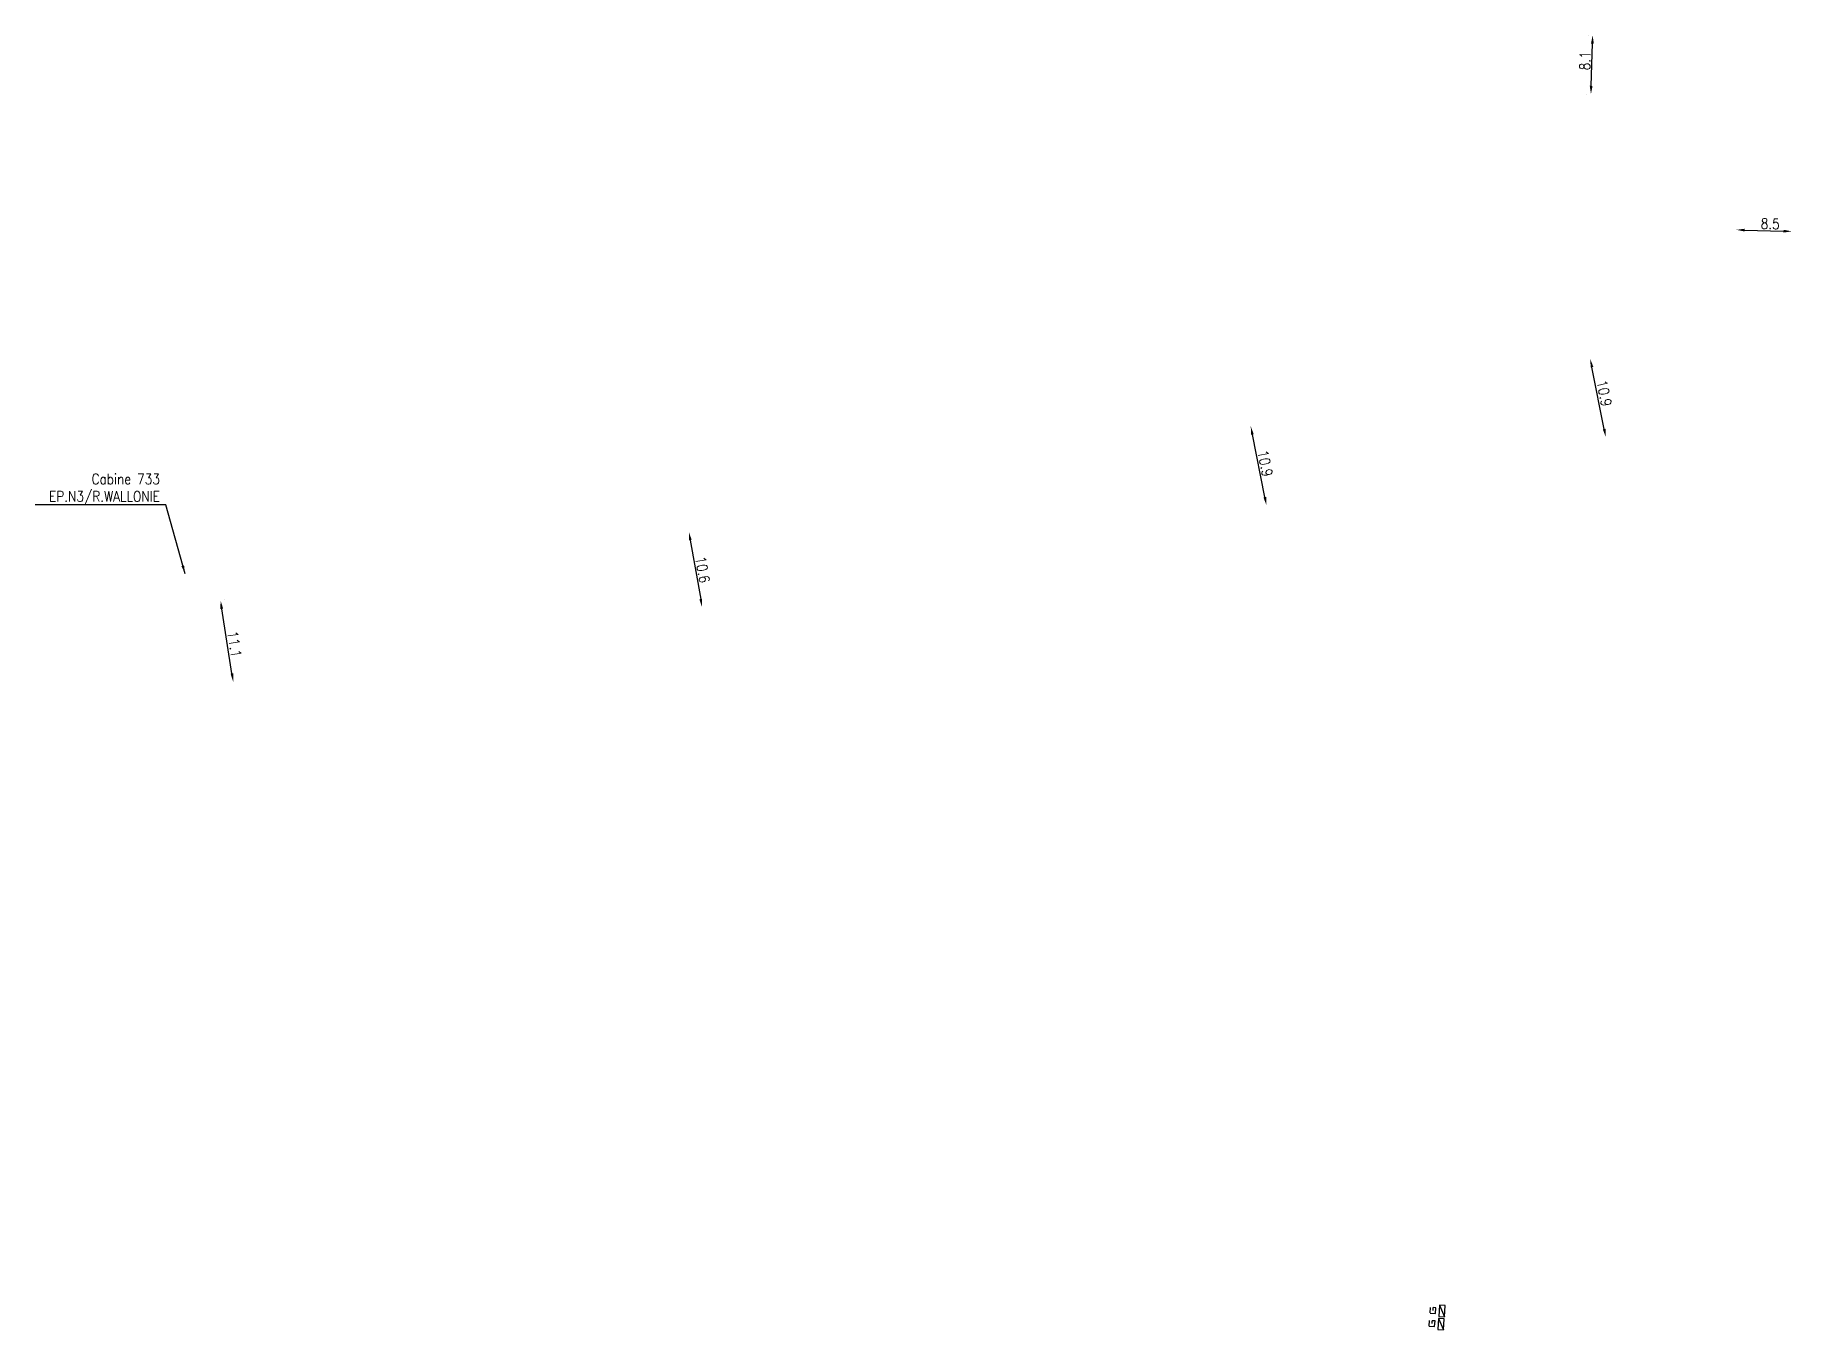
# Model space of a CAD drawing. Header units: millimetres. Extents: x 115361 to 116000, y 129070 to 129964.
# Drawn here: x 115685 to 115937.8, y 129777.7 to 129964 of the extents above; entities outside this region: 6.
import ezdxf
from ezdxf.enums import TextEntityAlignment as Align

# ---------------------------------------------------------------- set-up
doc = ezdxf.new("R2010")
doc.units = ezdxf.units.MM
doc.layers.get('0').update_dxf_attribs({"linetype": 'CONTINUOUS'})
doc.layers.get('DEFPOINTS').update_dxf_attribs({"linetype": 'CONTINUOUS'})
for name, color, linetype in [('G_210', 7, 'CONTINUOUS'), ('M_200', 7, 'CONTINUOUS'), ('W0008', 7, 'CONTINUOUS'), ('W0100', 7, 'CONTINUOUS'), ('W0432', 7, 'CONTINUOUS'), ('W1102', 7, 'CONTINUOUS')]:
    doc.layers.add(name, color=color, linetype=linetype)
doc.styles.get("Standard").update_dxf_attribs({"font": 'romans.shx', "width": 0.85})
doc.dimstyles.get("Standard").update_dxf_attribs({"dimtxt": 1.5, "dimasz": 1.2, "dimexe": 0.625, "dimexo": 0.625, "dimgap": 0.25, "dimtad": 1, "dimdec": 1, "dimzin": 0, "dimdsep": 46, "dimtxsty": 'Standard', "dimcen": -0.5, "dimadec": 0, "dimazin": 0, "dimtfac": 1, "dimtdec": 1, "dimtmove": 0, "dimatfit": 3, "dimfxl": 0, "dimtolj": 1, "dimtzin": 0, "dimarcsym": 0})

# ---------------------------------------------------------------- blocks, each defined once
blk = doc.blocks.new('*D0')
at = {"layer": 'DEFPOINTS', "color": 0, "linetype": 'Continuous', "transparency": 16777216}
for p in [(115711.69, 129882.63), (115711.69, 129882.63), (115713.52, 129870.92)]:
    blk.add_point(p, dxfattribs=at)
at = {"layer": 'W0008', "color": 0, "linetype": 'Continuous', "lineweight": -2, "transparency": 16777216}
for p, q in [((115712.31, 129882.72), (115712.31, 129882.72)), ((115713.34, 129872.11), (115711.88, 129881.44))]:
    blk.add_line(p, q, dxfattribs=at)
at = {"layer": 'W0008', "color": 0, "linetype": 'Continuous', "transparency": 16777216}
for points in [[(115712.07, 129881.47), (115711.68, 129881.41), (115711.69, 129882.63)], [(115713.53, 129872.14), (115713.14, 129872.08), (115713.52, 129870.92)]]:
    blk.add_solid(points, dxfattribs=at)
at = {"layer": 'W0008', "color": 0, "linetype": 'Continuous', "transparency": 16777216, "insert": (115713.69, 129876.34), "char_height": 1.5, "attachment_point": 5, "rotation": 278.8831}
blk.add_mtext('\\A1;11.1', dxfattribs=at)
blk = doc.blocks.new('*D1')
at = {"layer": 'DEFPOINTS', "color": 0, "linetype": 'Continuous', "transparency": 16777216}
for p in [(115779.09, 129892.51), (115781, 129881.65), (115781, 129881.65)]:
    blk.add_point(p, dxfattribs=at)
at = {"layer": 'W0008', "color": 0, "linetype": 'Continuous', "lineweight": -2, "transparency": 16777216}
blk.add_line((115779.3, 129891.33), (115780.8, 129882.83), dxfattribs=at)
at = {"layer": 'W0008', "color": 0, "linetype": 'Continuous', "transparency": 16777216}
for points in [[(115779.49, 129891.37), (115779.1, 129891.3), (115779.09, 129892.51)], [(115780.99, 129882.87), (115780.6, 129882.8), (115781, 129881.65)]]:
    blk.add_solid(points, dxfattribs=at)
at = {"layer": 'W0008', "color": 0, "linetype": 'Continuous', "transparency": 16777216, "insert": (115781.06, 129887.06), "char_height": 1.5, "attachment_point": 5, "rotation": 280.0011}
blk.add_mtext('\\A1;10.6', dxfattribs=at)
blk = doc.blocks.new('*D2')
at = {"layer": 'DEFPOINTS', "color": 0, "linetype": 'Continuous', "transparency": 16777216}
for p in [(115859.96, 129907.7), (115859.96, 129907.7), (115862.22, 129896.32)]:
    blk.add_point(p, dxfattribs=at)
at = {"layer": 'W0008', "color": 0, "linetype": 'Continuous', "lineweight": -2, "transparency": 16777216}
blk.add_line((115861.99, 129897.49), (115860.19, 129906.53), dxfattribs=at)
at = {"layer": 'W0008', "color": 0, "linetype": 'Continuous', "transparency": 16777216}
for points in [[(115860.39, 129906.56), (115860, 129906.49), (115859.96, 129907.7)], [(115862.18, 129897.53), (115861.79, 129897.45), (115862.22, 129896.32)]]:
    blk.add_solid(points, dxfattribs=at)
at = {"layer": 'W0008', "color": 0, "linetype": 'Continuous', "transparency": 16777216, "insert": (115862.04, 129902.36), "char_height": 1.5, "attachment_point": 5, "rotation": 281.222}
blk.add_mtext('\\A1;10.9', dxfattribs=at)
blk = doc.blocks.new('*D3')
at = {"layer": 'DEFPOINTS', "color": 0, "linetype": 'Continuous', "transparency": 16777216}
for p in [(115908.83, 129917.39), (115908.83, 129917.39), (115911.06, 129906.12)]:
    blk.add_point(p, dxfattribs=at)
at = {"layer": 'W0008', "color": 0, "linetype": 'Continuous', "lineweight": -2, "transparency": 16777216}
blk.add_line((115910.83, 129907.3), (115909.07, 129916.21), dxfattribs=at)
at = {"layer": 'W0008', "color": 0, "linetype": 'Continuous', "transparency": 16777216}
for points in [[(115909.26, 129916.25), (115908.87, 129916.18), (115908.83, 129917.39)], [(115911.03, 129907.34), (115910.63, 129907.26), (115911.06, 129906.12)]]:
    blk.add_solid(points, dxfattribs=at)
at = {"layer": 'W0008', "color": 0, "linetype": 'Continuous', "transparency": 16777216, "insert": (115910.83, 129912.45), "char_height": 1.5, "attachment_point": 5, "rotation": 281.203}
blk.add_mtext('\\A1;10.9', dxfattribs=at)
blk = doc.blocks.new('*D4')
at = {"layer": 'DEFPOINTS', "color": 0, "linetype": 'Continuous', "transparency": 16777216}
for p in [(115929.83, 129935.97), (115937.83, 129935.75), (115937.83, 129935.75)]:
    blk.add_point(p, dxfattribs=at)
at = {"layer": 'W0008', "color": 0, "linetype": 'Continuous', "lineweight": -2, "transparency": 16777216}
blk.add_line((115931.03, 129935.94), (115936.64, 129935.78), dxfattribs=at)
at = {"layer": 'W0008', "color": 0, "linetype": 'Continuous', "transparency": 16777216}
for points in [[(115931.04, 129936.13), (115931.03, 129935.74), (115929.83, 129935.97)], [(115936.64, 129935.98), (115936.63, 129935.58), (115937.83, 129935.75)]]:
    blk.add_solid(points, dxfattribs=at)
at = {"layer": 'W0008', "color": 0, "linetype": 'Continuous', "transparency": 16777216, "insert": (115934.72, 129936.84), "char_height": 1.5, "attachment_point": 5, "rotation": 358.447}
blk.add_mtext('\\A1;8.5', dxfattribs=at)
blk = doc.blocks.new('*D5')
at = {"layer": 'DEFPOINTS', "color": 0, "linetype": 'Continuous', "transparency": 16777216}
for p in [(115909.16, 129963.98), (115909.16, 129963.98), (115908.92, 129955.5)]:
    blk.add_point(p, dxfattribs=at)
at = {"layer": 'W0008', "color": 0, "linetype": 'Continuous', "lineweight": -2, "transparency": 16777216}
for p, q in [((115908.54, 129963.99), (115908.54, 129963.99)), ((115908.95, 129956.7), (115909.13, 129962.78)), ((115908.29, 129955.52), (115908.29, 129955.52))]:
    blk.add_line(p, q, dxfattribs=at)
at = {"layer": 'W0008', "color": 0, "linetype": 'Continuous', "transparency": 16777216}
for points in [[(115908.93, 129962.78), (115909.33, 129962.77), (115909.16, 129963.98)], [(115908.75, 129956.7), (115909.15, 129956.69), (115908.92, 129955.5)]]:
    blk.add_solid(points, dxfattribs=at)
at = {"layer": 'W0008', "color": 0, "linetype": 'Continuous', "transparency": 16777216, "insert": (115908.06, 129960.3), "char_height": 1.5, "attachment_point": 5, "rotation": 88.3595}
blk.add_mtext('\\A1;8.1', dxfattribs=at)
blk = doc.blocks.new('T432')
at = {"flags": 128}
for points in [[(0.8, 0.8), (-0.8, 0.8)], [(-0.8, 0.8), (-0.8, 0)], [(0.8, 0.8), (-0.8, 0)], [(-0.8, 0), (0.8, 0)], [(-0.4, 2.1), (-0.4, 1.3)], [(-0.4, 1.3), (0.4, 1.3)], [(-0.39, 2.1), (0.41, 2.1)], [(0, 1.7), (0.4, 1.7)], [(0.4, 1.3), (0.4, 1.7)], [(0.8, 0), (0.8, 0.8)]]:
    blk.add_lwpolyline(points, dxfattribs=at)
blk = doc.blocks.new('*U7')
at = {"layer": 'G_210', "color": 0, "linetype": 'Continuous', "const_width": 0.35, "flags": 128}
blk.add_lwpolyline([(3.1, 2), (3.1, 0), (0, 0), (0, 2)], close=True, dxfattribs=at)
at = {"layer": 'G_210', "color": 0, "linetype": 'Continuous'}
blk.add_lwpolyline([(0.5, 1.5), (2.6, 1.5), (2.6, 0.5), (0.5, 0.5)], close=True, dxfattribs=at)
at = {"layer": 'G_210', "insert": (1.53, 1), "char_height": 0.889, "width": 0.5247, "attachment_point": 5}
blk.add_mtext('G', dxfattribs=at)
at = {"layer": 'G_210', "color": 0, "linetype": 'Continuous', "width": 0.75}
for tag, height, p in [('NUM', 4, (2, 16)), ('NOM', 4, (2, 11)), ('BCL', 3, (2, 7))]:
    blk.add_attdef(tag, text='', height=height, dxfattribs=at).set_placement(p, align=Align.MIDDLE)
at = {"layer": 'G_210', "color": 0, "linetype": 'Continuous', "width": 0.75, "flags": 3}
for tag, p in [('DEF_LEG', (2.14, -3.11)), ('DEF_COUP', (2.14, -5.61)), ('DEF_TYPE', (2.14, -8.11))]:
    blk.add_attdef(tag, text='', height=1.2, dxfattribs=at).set_placement(p, align=Align.MIDDLE)

msp = doc.modelspace()

# ---------------------------------------------------------------- linework, layer by layer
at = {"layer": 'W0100', "color": 252, "flags": 128}
for points in [[(116000, 129177.11), (115993.49, 129161.06), (116000, 129158.05)], [(116000, 129171.32), (115998.01, 129172.2)]]:
    msp.add_lwpolyline(points, dxfattribs=at)
at = {"layer": 'W0100', "color": 252}
for points in [[(115513.54, 129093.2), (115521.08, 129092.4), (115520.32, 129086.99), (115519.79, 129084.2), (115518.48, 129084.31), (115518.09, 129081.63)], [(115518.09, 129081.63), (115517.7, 129078.94), (115519.34, 129078.71), (115518.12, 129069.98), (115510.41, 129071.06)]]:
    msp.add_lwpolyline(points, dxfattribs=at)
at = {"layer": 'W1102', "color": 252, "flags": 128}
msp.add_lwpolyline([(115518.09, 129081.63), (115512.74, 129082.4)], dxfattribs=at)

# ---------------------------------------------------------------- block references
at = {"layer": 'G_210'}
ref = msp.add_blockref('*U7', (115373.63, 129902.51), dxfattribs=dict(at, rotation=14.62570501198863))
ref.add_attrib('NUM', 'HC3350', dxfattribs={"color": 0, "linetype": 'Continuous', "height": 2, "width": 0.75}).set_placement((115364.78, 129913.9), align=Align.MIDDLE)
ref.add_attrib('NOM', 'SPW', dxfattribs={"color": 0, "linetype": 'Continuous', "height": 2, "width": 0.75}).set_placement((115366.51, 129910.45), align=Align.MIDDLE)
at = {"layer": 'W0432', "rotation": 86.34536687623135}
for p in [(115887.89, 129780.35), (115887.75, 129778.46)]:
    msp.add_blockref('T432', p, dxfattribs=at)

# ---------------------------------------------------------------- texts
at = {"layer": 'M_200', "linetype": 'Continuous', "insert": (115702.97, 129896.36), "char_height": 1.5, "attachment_point": 9}
msp.add_mtext('\\A1;Cabine 733\\PEP.N3/R.WALLONIE', dxfattribs=at)

# ---------------------------------------------------------------- dimensions: what is measured, and where the dimension line sits
at = {"layer": 'W0008', "color": 252, "linetype": 'Continuous'}
for base, p1, p2, angle, text, picture, middle in [((115909.16, 129963.98), (115908.92, 129955.5), (115909.16, 129963.98), 88.3595, '8.1', '*D5', (115909.06, 129960.27)), ((115937.83, 129935.75), (115929.83, 129935.97), (115937.83, 129935.75), 358.447, '8.5', '*D4', (115934.69, 129935.84)), ((115908.83, 129917.39), (115911.06, 129906.12), (115908.83, 129917.39), 281.203, '10.9', '*D3', (115909.85, 129912.26)), ((115859.96, 129907.7), (115862.22, 129896.32), (115859.96, 129907.7), 281.222, '10.9', '*D2', (115861.06, 129902.16)), ((115781, 129881.65), (115779.09, 129892.51), (115781, 129881.65), 280.0011, '10.6', '*D1', (115780.08, 129886.89)), ((115711.69, 129882.63), (115713.52, 129870.92), (115711.69, 129882.63), 98.8831, '11.1', '*D0', (115712.7, 129876.19))]:
    dim = msp.add_linear_dim(base=base, p1=p1, p2=p2, angle=angle, text=text, dimstyle='Standard', dxfattribs=at)
    dim.commit()
    dim.dimension.update_dxf_attribs({"geometry": picture, "text_midpoint": middle, "dimtype": 160})

# ---------------------------------------------------------------- leaders
at = {"layer": 'M_200', "linetype": 'Continuous', "annotation_type": 0, "has_hookline": 1, "hookline_direction": 1, "text_width": 17.36}
msp.add_leader([(115706.58, 129886.47), (115703.82, 129896.39), (115702.62, 129896.39)], dimstyle='Standard', override={"dimgap": 0.25, "dimtad": 1}, dxfattribs=at)

doc.saveas('drawing.dxf')
